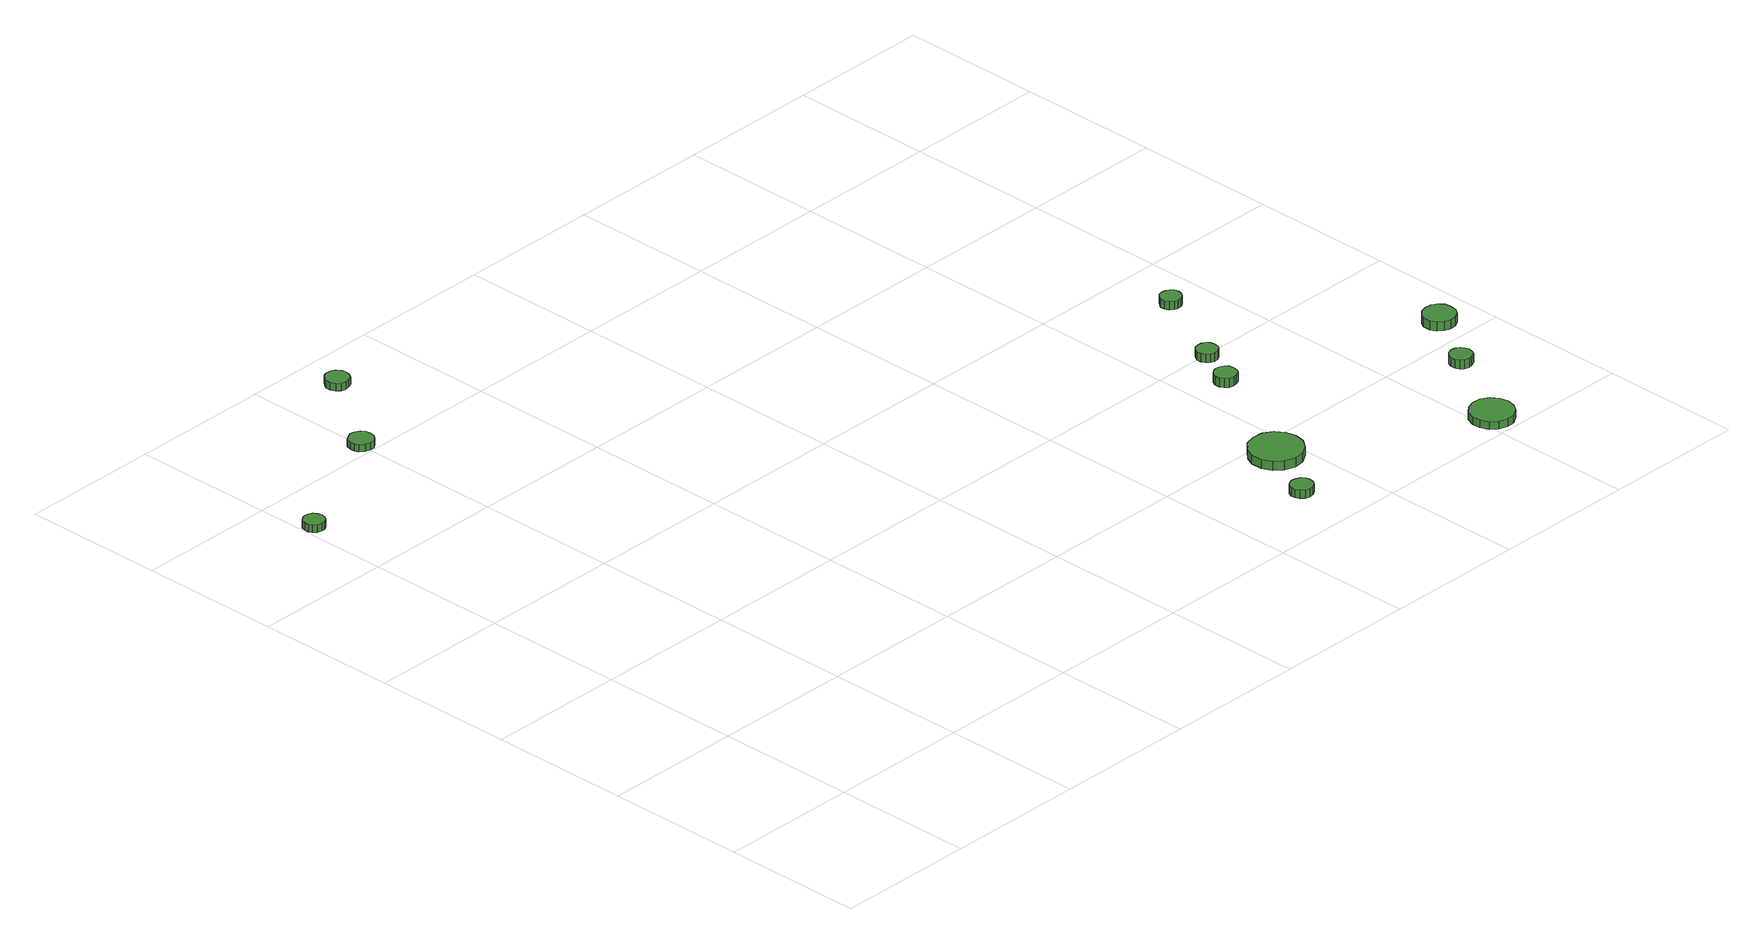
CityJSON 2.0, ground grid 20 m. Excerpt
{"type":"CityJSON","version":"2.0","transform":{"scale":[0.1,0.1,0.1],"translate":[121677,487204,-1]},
"CityObjects":{
"tree1":{"type":"SolitaryVegetationObject","attributes":{"function":"something"},"geometry":[{"type":"MultiSurface","lod":"1","boundaries":[[[0,1,2,3,4,5,6,7,8,9,10,11,12,13,14]],[[15,16,17,18,19,20,21,22,23,24,25,26,27,28,29]],[[0,29,28,1]],[[1,28,27,2]],[[2,27,26,3]],[[3,26,25,4]],[[4,25,24,5]],[[5,24,23,6]],[[6,23,22,7]],[[7,22,21,8]],[[8,21,20,9]],[[9,20,19,10]],[[10,19,18,11]],[[11,18,17,12]],[[12,17,16,13]],[[13,16,15,14]],[[14,15,29,0]]]}]},
"tree2":{"type":"SolitaryVegetationObject","attributes":{"function":"something"},"geometry":[{"type":"MultiSurface","lod":"1","boundaries":[[[30,31,32,33,34,35,36,37,38,39,40,41,42,43,44]],[[45,46,47,48,49,50,51,52,53,54,55,56,57,58,59]],[[30,59,58,31]],[[31,58,57,32]],[[32,57,56,33]],[[33,56,55,34]],[[34,55,54,35]],[[35,54,53,36]],[[36,53,52,37]],[[37,52,51,38]],[[38,51,50,39]],[[39,50,49,40]],[[40,49,48,41]],[[41,48,47,42]],[[42,47,46,43]],[[43,46,45,44]],[[44,45,59,30]]]}]},
"tree3":{"type":"SolitaryVegetationObject","attributes":{"function":"something"},"geometry":[{"type":"MultiSurface","lod":"1","boundaries":[[[60,61,62,63,64,65,66,67,68,69,70,71,72,73,74]],[[75,76,77,78,79,80,81,82,83,84,85,86,87,88,89]],[[60,89,88,61]],[[61,88,87,62]],[[62,87,86,63]],[[63,86,85,64]],[[64,85,84,65]],[[65,84,83,66]],[[66,83,82,67]],[[67,82,81,68]],[[68,81,80,69]],[[69,80,79,70]],[[70,79,78,71]],[[71,78,77,72]],[[72,77,76,73]],[[73,76,75,74]],[[74,75,89,60]]]}]},
"tree4":{"type":"SolitaryVegetationObject","attributes":{"function":"something"},"geometry":[{"type":"MultiSurface","lod":"1","boundaries":[[[90,91,92,93,94,95,96,97,98,99,100,101,102,103,104]],[[105,106,107,108,109,110,111,112,113,114,115,116,117,118,119]],[[90,119,118,91]],[[91,118,117,92]],[[92,117,116,93]],[[93,116,115,94]],[[94,115,114,95]],[[95,114,113,96]],[[96,113,112,97]],[[97,112,111,98]],[[98,111,110,99]],[[99,110,109,100]],[[100,109,108,101]],[[101,108,107,102]],[[102,107,106,103]],[[103,106,105,104]],[[104,105,119,90]]]}]},
"tree5":{"type":"SolitaryVegetationObject","attributes":{"function":"something"},"geometry":[{"type":"MultiSurface","lod":"1","boundaries":[[[120,121,122,123,124,125,126,127,128,129,130,131,132,133,134]],[[135,136,137,138,139,140,141,142,143,144,145,146,147,148,149]],[[120,149,148,121]],[[121,148,147,122]],[[122,147,146,123]],[[123,146,145,124]],[[124,145,144,125]],[[125,144,143,126]],[[126,143,142,127]],[[127,142,141,128]],[[128,141,140,129]],[[129,140,139,130]],[[130,139,138,131]],[[131,138,137,132]],[[132,137,136,133]],[[133,136,135,134]],[[134,135,149,120]]]}]},
"tree6":{"type":"SolitaryVegetationObject","attributes":{"function":"something"},"geometry":[{"type":"MultiSurface","lod":"1","boundaries":[[[150,151,152,153,154,155,156,157,158,159,160,161,162,163,164]],[[165,166,167,168,169,170,171,172,173,174,175,176,177,178,179]],[[150,179,178,151]],[[151,178,177,152]],[[152,177,176,153]],[[153,176,175,154]],[[154,175,174,155]],[[155,174,173,156]],[[156,173,172,157]],[[157,172,171,158]],[[158,171,170,159]],[[159,170,169,160]],[[160,169,168,161]],[[161,168,167,162]],[[162,167,166,163]],[[163,166,165,164]],[[164,165,179,150]]]}]},
"tree7":{"type":"SolitaryVegetationObject","attributes":{"function":"something"},"geometry":[{"type":"MultiSurface","lod":"1","boundaries":[[[180,181,182,183,184,185,186,187,188,189,190,191,192,193,194]],[[195,196,197,198,199,200,201,202,203,204,205,206,207,208,209]],[[180,209,208,181]],[[181,208,207,182]],[[182,207,206,183]],[[183,206,205,184]],[[184,205,204,185]],[[185,204,203,186]],[[186,203,202,187]],[[187,202,201,188]],[[188,201,200,189]],[[189,200,199,190]],[[190,199,198,191]],[[191,198,197,192]],[[192,197,196,193]],[[193,196,195,194]],[[194,195,209,180]]]}]},
"tree8":{"type":"SolitaryVegetationObject","attributes":{"function":"something"},"geometry":[{"type":"MultiSurface","lod":"1","boundaries":[[[210,211,212,213,214,215,216,217,218,219,220,221,222,223,224]],[[225,226,227,228,229,230,231,232,233,234,235,236,237,238,239]],[[210,239,238,211]],[[211,238,237,212]],[[212,237,236,213]],[[213,236,235,214]],[[214,235,234,215]],[[215,234,233,216]],[[216,233,232,217]],[[217,232,231,218]],[[218,231,230,219]],[[219,230,229,220]],[[220,229,228,221]],[[221,228,227,222]],[[222,227,226,223]],[[223,226,225,224]],[[224,225,239,210]]]}]},
"tree9":{"type":"SolitaryVegetationObject","attributes":{"function":"something"},"geometry":[{"type":"MultiSurface","lod":"1","boundaries":[[[240,241,242,243,244,245,246,247,248,249,250,251,252,253,254]],[[255,256,257,258,259,260,261,262,263,264,265,266,267,268,269]],[[240,269,268,241]],[[241,268,267,242]],[[242,267,266,243]],[[243,266,265,244]],[[244,265,264,245]],[[245,264,263,246]],[[246,263,262,247]],[[247,262,261,248]],[[248,261,260,249]],[[249,260,259,250]],[[250,259,258,251]],[[251,258,257,252]],[[252,257,256,253]],[[253,256,255,254]],[[254,255,269,240]]]}]},
"tree10":{"type":"SolitaryVegetationObject","attributes":{"function":"something"},"geometry":[{"type":"MultiSurface","lod":"1","boundaries":[[[270,271,272,273,274,275,276,277,278,279,280,281,282,283,284]],[[285,286,287,288,289,290,291,292,293,294,295,296,297,298,299]],[[270,299,298,271]],[[271,298,297,272]],[[272,297,296,273]],[[273,296,295,274]],[[274,295,294,275]],[[275,294,293,276]],[[276,293,292,277]],[[277,292,291,278]],[[278,291,290,279]],[[279,290,289,280]],[[280,289,288,281]],[[281,288,287,282]],[[282,287,286,283]],[[283,286,285,284]],[[284,285,299,270]]]}]},
"tree11":{"type":"SolitaryVegetationObject","attributes":{"function":"something"},"geometry":[{"type":"MultiSurface","lod":"1","boundaries":[[[300,301,302,303,304,305,306,307,308,309,310,311,312,313,314]],[[315,316,317,318,319,320,321,322,323,324,325,326,327,328,329]],[[300,329,328,301]],[[301,328,327,302]],[[302,327,326,303]],[[303,326,325,304]],[[304,325,324,305]],[[305,324,323,306]],[[306,323,322,307]],[[307,322,321,308]],[[308,321,320,309]],[[309,320,319,310]],[[310,319,318,311]],[[311,318,317,312]],[[312,317,316,313]],[[313,316,315,314]],[[314,315,329,300]]]}]}
},
"vertices":[
[31,924,17],[29,930,17],[26,935,17],[21,938,17],[15,939,17],[9,937,17],[4,933,17],[2,927,17],[2,921,17],[4,916,17],[9,912,17],[15,910,17],[21,910,17],[26,913,17],[29,918,17],[29,918,6],[26,913,6],[21,910,6],[15,910,6],[9,912,6],[4,916,6],[2,921,6],[2,927,6],[4,933,6],[9,937,6],[15,939,6],[21,938,6],[26,935,6],[29,930,6],[31,924,6],
[218,1018,16],[217,1025,16],[213,1030,16],[207,1034,16],[200,1035,16],[193,1032,16],[187,1028,16],[185,1021,16],[185,1014,16],[187,1008,16],[193,1003,16],[200,1001,16],[207,1001,16],[213,1005,16],[217,1011,16],[217,1011,6],[213,1005,6],[207,1001,6],[200,1001,6],[193,1003,6],[187,1008,6],[185,1014,6],[185,1021,6],[187,1028,6],[193,1032,6],[200,1035,6],[207,1034,6],[213,1030,6],[217,1025,6],[218,1018,6],
[304,1141,17],[303,1147,17],[299,1153,17],[293,1156,17],[286,1157,17],[280,1155,17],[275,1150,17],[272,1144,17],[272,1137,17],[275,1131,17],[280,1126,17],[286,1124,17],[293,1125,17],[299,1128,17],[303,1134,17],[303,1134,6],[299,1128,6],[293,1125,6],[286,1124,6],[280,1126,6],[275,1131,6],[272,1137,6],[272,1144,6],[275,1150,6],[280,1155,6],[286,1157,6],[293,1156,6],[299,1153,6],[303,1147,6],[304,1141,6],
[940,85,17],[939,91,17],[935,96,17],[929,99,17],[923,100,17],[917,98,17],[912,94,17],[909,88,17],[909,82,17],[912,76,17],[917,71,17],[923,69,17],[929,70,17],[935,73,17],[939,78,17],[939,78,5],[935,73,5],[929,70,5],[923,69,5],[917,71,5],[912,76,5],[909,82,5],[909,88,5],[912,94,5],[917,98,5],[923,100,5],[929,99,5],[935,96,5],[939,91,5],[940,85,5],
[1003,168,19],[1000,183,19],[991,195,19],[978,203,19],[963,204,19],[948,200,19],[937,189,19],[931,176,19],[931,160,19],[937,146,19],[948,136,19],[963,131,19],[978,133,19],[991,141,19],[1000,153,19],[1000,153,6],[991,141,6],[978,133,6],[963,131,6],[948,136,6],[937,146,6],[931,160,6],[931,176,6],[937,189,6],[948,200,6],[963,204,6],[978,203,6],[991,195,6],[1000,183,6],[1003,168,6],
[1069,336,20],[1068,343,20],[1064,348,20],[1058,351,20],[1052,352,20],[1046,350,20],[1041,346,20],[1038,340,20],[1038,333,20],[1041,327,20],[1046,323,20],[1052,321,20],[1058,322,20],[1064,325,20],[1068,330,20],[1068,330,7],[1064,325,7],[1058,322,7],[1052,321,7],[1046,323,7],[1041,327,7],[1038,333,7],[1038,340,7],[1041,346,7],[1046,350,7],[1052,352,7],[1058,351,7],[1064,348,7],[1068,343,7],[1069,336,7],
[1093,392,21],[1092,398,21],[1088,403,21],[1083,406,21],[1077,406,21],[1071,405,21],[1067,400,21],[1064,395,21],[1064,389,21],[1067,383,21],[1071,379,21],[1077,377,21],[1083,378,21],[1088,381,21],[1092,386,21],[1092,386,9],[1088,381,9],[1083,378,9],[1077,377,9],[1071,379,9],[1067,383,9],[1064,389,9],[1064,395,9],[1067,400,9],[1071,405,9],[1077,406,9],[1083,406,9],[1088,403,9],[1092,398,9],[1093,392,9],
[1249,35,17],[1246,47,17],[1239,57,17],[1228,64,17],[1216,65,17],[1204,61,17],[1195,53,17],[1190,41,17],[1190,29,17],[1195,17,17],[1204,9,17],[1216,5,17],[1228,6,17],[1239,13,17],[1246,23,17],[1246,23,6],[1239,13,6],[1228,6,6],[1216,5,6],[1204,9,6],[1195,17,6],[1190,29,6],[1190,41,6],[1195,53,6],[1204,61,6],[1216,65,6],[1228,64,6],[1239,57,6],[1246,47,6],[1249,35,6],
[1153,511,23],[1152,517,23],[1148,521,23],[1143,524,23],[1137,525,23],[1131,523,23],[1127,519,23],[1124,514,23],[1124,508,23],[1127,502,23],[1131,498,23],[1137,496,23],[1143,497,23],[1148,500,23],[1152,505,23],[1152,505,11],[1148,500,11],[1143,497,11],[1137,496,11],[1131,498,11],[1127,502,11],[1124,508,11],[1124,514,11],[1127,519,11],[1131,523,11],[1137,525,11],[1143,524,11],[1148,521,11],[1152,517,11],[1153,511,11],
[1305,155,19],[1303,161,19],[1300,166,19],[1294,169,19],[1288,170,19],[1281,168,19],[1277,164,19],[1274,158,19],[1274,151,19],[1277,145,19],[1281,141,19],[1288,139,19],[1294,140,19],[1300,143,19],[1303,148,19],[1303,148,6],[1300,143,6],[1294,140,6],[1288,139,6],[1281,141,6],[1277,145,6],[1274,151,6],[1274,158,6],[1277,164,6],[1281,168,6],[1288,170,6],[1294,169,6],[1300,166,6],[1303,161,6],[1305,155,6],
[1362,240,21],[1361,249,21],[1355,257,21],[1347,261,21],[1338,262,21],[1329,259,21],[1322,253,21],[1318,245,21],[1318,235,21],[1322,227,21],[1329,221,21],[1338,218,21],[1347,219,21],[1355,223,21],[1361,231,21],[1361,231,8],[1355,223,8],[1347,219,8],[1338,218,8],[1329,221,8],[1322,227,8],[1318,235,8],[1318,245,8],[1322,253,8],[1329,259,8],[1338,262,8],[1347,261,8],[1355,257,8],[1361,249,8],[1362,240,8]
]}
